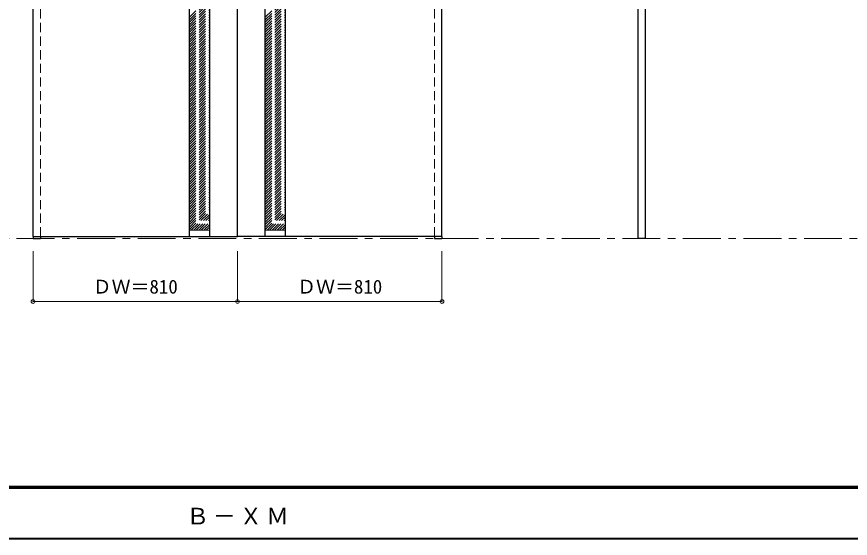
# Model space of a CAD drawing. Units: millimetres, scale not verified. Extents: x -6000 to 5700, y -4307 to 4260.
# Drawn here: x -3570 to -267, y -16 to 2052 of the extents above; entities that cross this region are included whole.
import ezdxf
from ezdxf.enums import TextEntityAlignment as Align

# ---------------------------------------------------------------- set-up
doc = ezdxf.new("R2010")
doc.units = ezdxf.units.MM
doc.header["$LTSCALE"] = 30
doc.header["$PDMODE"] = 32
doc.header["$PDSIZE"] = 15
doc.linetypes.add('CHAIN1', pattern=[8, 5, -1, 1, -1])
doc.linetypes.add('DASHED1', pattern=[1.8, 1.2, -0.6])
for name, color, linetype, lineweight in [('0-1_通り芯', 7, 'CHAIN1', 18), ('0-2_扉', 3, 'Continuous', 25), ('0-3_仕上げ', 3, 'Continuous', 25), ('0-4_枠', 3, 'Continuous', 25), ('0-A_文字', 7, 'Continuous', 18), ('0-B_寸法', 7, 'Continuous', 9), ('0-C_ハッチ', 4, 'DASHED1', 9), ('F-1_枠', 6, 'Continuous', 40)]:
    doc.layers.add(name, color=color, linetype=linetype, lineweight=lineweight)
doc.styles.add('ＭＳ ゴシック', font='')
doc.styles.get('ＭＳ ゴシック').set_extended_font_data('MS Gothic')

msp = doc.modelspace()

# ---------------------------------------------------------------- linework, layer by layer
at = {"layer": '0-1_通り芯'}
msp.add_line((-5490, 1173), (100, 1173), dxfattribs=at)
at = {"layer": '0-2_扉', "color": 4, "linetype": 'DASHED1', "lineweight": 9}
for p, q in [((-3505, 1181), (-3505, 3543)), ((-3475, 1181), (-3475, 3543)), ((-1915, 1181), (-1915, 3543)), ((-1885, 1181), (-1885, 3543)), ((-3475, 1181.5), (-3475, 3529.5)), ((-1915, 1181.5), (-1915, 3529.5))]:
    msp.add_line(p, q, dxfattribs=at)
at = {"layer": '0-2_扉'}
for p, q in [((-3505, 1181.5), (-3505, 3529.5)), ((-2695, 1181.5), (-2695, 3529.5)), ((-1885, 1181.5), (-1885, 3529.5)), ((-3505, 1181.5), (-2695, 1181.5)), ((-3505, 1181.5), (-3505, 1173)), ((-3505, 1173), (-3475, 1173)), ((-3475, 1181.5), (-3475, 1173)), ((-1885, 1181.5), (-2695, 1181.5)), ((-1915, 1181.5), (-1915, 1173)), ((-1915, 1173), (-1885, 1173)), ((-1885, 1181.5), (-1885, 1173))]:
    msp.add_line(p, q, dxfattribs=at)
at = {"layer": '0-3_仕上げ'}
for p, q in [((-2885, 1181.5), (-2885, 3529.5)), ((-2805, 1181.5), (-2805, 3529.5)), ((-2585, 1181.5), (-2585, 3529.5)), ((-2505, 1181.5), (-2505, 3529.5))]:
    msp.add_line(p, q, dxfattribs=at)
at = {"layer": '0-3_仕上げ', "color": 7, "lineweight": 18}
for p, q in [((-2885, 1205.5), (-2805, 1205.5)), ((-2585, 1205.5), (-2505, 1205.5))]:
    msp.add_line(p, q, dxfattribs=at)
at = {"layer": '0-4_枠'}
for p, q in [((-1108, 1173), (-1108, 3573)), ((-1078, 1173), (-1078, 3573)), ((-1078, 1173), (-1108, 1173))]:
    msp.add_line(p, q, dxfattribs=at)
at = {"layer": '0-B_寸法', "color": 4}
for p, q in [((-3505, 923), (-3505, 1123)), ((-2695, 923), (-2695, 1123)), ((-1885, 923), (-1885, 1123)), ((-3505, 923), (-1885, 923))]:
    msp.add_line(p, q, dxfattribs=at)
at = {"layer": '0-B_寸法'}
for p in [(-3505, 923), (-2695, 923), (-1885, 923)]:
    msp.add_point(p, dxfattribs=at)
at = {"layer": '0-C_ハッチ'}
for p, q in [((-2885, 2049.84), (-2805, 2129.84)), ((-2885, 2039.95), (-2805, 2119.95)), ((-2585, 2049.84), (-2505, 2129.84)), ((-2585, 2039.95), (-2505, 2119.95)), ((-2885, 2030.05), (-2805, 2110.05)), ((-2885, 2020.15), (-2805, 2100.15)), ((-2885, 2010.25), (-2805, 2090.25)), ((-2585, 2030.05), (-2505, 2110.05)), ((-2585, 2020.15), (-2505, 2100.15)), ((-2585, 2010.25), (-2505, 2090.25)), ((-2885, 2000.35), (-2805, 2080.35)), ((-2885, 1990.45), (-2805, 2070.45)), ((-2885, 1980.55), (-2805, 2060.55)), ((-2885, 1970.65), (-2805, 2050.65)), ((-2585, 2000.35), (-2505, 2080.35)), ((-2585, 1990.45), (-2505, 2070.45)), ((-2585, 1980.55), (-2505, 2060.55)), ((-2585, 1970.65), (-2505, 2050.65)), ((-2885, 1960.75), (-2805, 2040.75)), ((-2885, 1950.85), (-2805, 2030.85)), ((-2885, 1940.95), (-2805, 2020.95)), ((-2585, 1960.75), (-2505, 2040.75)), ((-2585, 1950.85), (-2505, 2030.85)), ((-2585, 1940.95), (-2505, 2020.95)), ((-2885, 1931.05), (-2805, 2011.05)), ((-2885, 1921.15), (-2805, 2001.15)), ((-2885, 1911.25), (-2805, 1991.25)), ((-2585, 1931.05), (-2505, 2011.05)), ((-2585, 1921.15), (-2505, 2001.15)), ((-2585, 1911.25), (-2505, 1991.25)), ((-2885, 1901.35), (-2805, 1981.35)), ((-2885, 1891.45), (-2805, 1971.45)), ((-2885, 1881.55), (-2805, 1961.55)), ((-2885, 1871.65), (-2805, 1951.65)), ((-2585, 1901.35), (-2505, 1981.35)), ((-2585, 1891.45), (-2505, 1971.45)), ((-2585, 1881.55), (-2505, 1961.55)), ((-2585, 1871.65), (-2505, 1951.65)), ((-2885, 1861.75), (-2805, 1941.75)), ((-2885, 1851.86), (-2805, 1931.86)), ((-2885, 1841.96), (-2805, 1921.96)), ((-2585, 1861.75), (-2505, 1941.75)), ((-2585, 1851.86), (-2505, 1931.86)), ((-2585, 1841.96), (-2505, 1921.96)), ((-2885, 1832.06), (-2805, 1912.06)), ((-2885, 1822.16), (-2805, 1902.16)), ((-2885, 1812.26), (-2805, 1892.26)), ((-2585, 1832.06), (-2505, 1912.06)), ((-2585, 1822.16), (-2505, 1902.16)), ((-2585, 1812.26), (-2505, 1892.26)), ((-2885, 1802.36), (-2805, 1882.36)), ((-2885, 1792.46), (-2805, 1872.46)), ((-2885, 1782.56), (-2805, 1862.56)), ((-2885, 1772.66), (-2805, 1852.66)), ((-2585, 1802.36), (-2505, 1882.36)), ((-2585, 1792.46), (-2505, 1872.46)), ((-2585, 1782.56), (-2505, 1862.56)), ((-2585, 1772.66), (-2505, 1852.66)), ((-2885, 1762.76), (-2805, 1842.76)), ((-2885, 1752.86), (-2805, 1832.86)), ((-2885, 1742.96), (-2805, 1822.96)), ((-2585, 1762.76), (-2505, 1842.76)), ((-2585, 1752.86), (-2505, 1832.86)), ((-2585, 1742.96), (-2505, 1822.96)), ((-2885, 1733.06), (-2805, 1813.06)), ((-2885, 1723.16), (-2805, 1803.16)), ((-2885, 1713.26), (-2805, 1793.26)), ((-2585, 1733.06), (-2505, 1813.06)), ((-2585, 1723.16), (-2505, 1803.16)), ((-2585, 1713.26), (-2505, 1793.26)), ((-2885, 1703.36), (-2805, 1783.36)), ((-2885, 1693.46), (-2805, 1773.46)), ((-2885, 1683.56), (-2805, 1763.56)), ((-2885, 1673.66), (-2805, 1753.66)), ((-2585, 1703.36), (-2505, 1783.36)), ((-2585, 1693.46), (-2505, 1773.46)), ((-2585, 1683.56), (-2505, 1763.56)), ((-2585, 1673.66), (-2505, 1753.66)), ((-2885, 1663.76), (-2805, 1743.76)), ((-2885, 1653.87), (-2805, 1733.87)), ((-2885, 1643.97), (-2805, 1723.97)), ((-2585, 1663.76), (-2505, 1743.76)), ((-2585, 1653.87), (-2505, 1733.87)), ((-2585, 1643.97), (-2505, 1723.97)), ((-2885, 1634.07), (-2805, 1714.07)), ((-2885, 1624.17), (-2805, 1704.17)), ((-2885, 1614.27), (-2805, 1694.27)), ((-2585, 1634.07), (-2505, 1714.07)), ((-2585, 1624.17), (-2505, 1704.17)), ((-2585, 1614.27), (-2505, 1694.27)), ((-2885, 1604.37), (-2805, 1684.37)), ((-2885, 1594.47), (-2805, 1674.47)), ((-2885, 1584.57), (-2805, 1664.57)), ((-2885, 1574.67), (-2805, 1654.67)), ((-2585, 1604.37), (-2505, 1684.37)), ((-2585, 1594.47), (-2505, 1674.47)), ((-2585, 1584.57), (-2505, 1664.57)), ((-2585, 1574.67), (-2505, 1654.67)), ((-2885, 1564.77), (-2805, 1644.77)), ((-2885, 1554.87), (-2805, 1634.87)), ((-2885, 1544.97), (-2805, 1624.97)), ((-2585, 1564.77), (-2505, 1644.77)), ((-2585, 1554.87), (-2505, 1634.87)), ((-2585, 1544.97), (-2505, 1624.97)), ((-2885, 1535.07), (-2805, 1615.07)), ((-2885, 1525.17), (-2805, 1605.17)), ((-2885, 1515.27), (-2805, 1595.27)), ((-2885, 1505.37), (-2805, 1585.37)), ((-2585, 1535.07), (-2505, 1615.07)), ((-2585, 1525.17), (-2505, 1605.17)), ((-2585, 1515.27), (-2505, 1595.27)), ((-2585, 1505.37), (-2505, 1585.37)), ((-2885, 1495.47), (-2805, 1575.47)), ((-2885, 1485.57), (-2805, 1565.57)), ((-2885, 1475.67), (-2805, 1555.67)), ((-2585, 1495.47), (-2505, 1575.47)), ((-2585, 1485.57), (-2505, 1565.57)), ((-2585, 1475.67), (-2505, 1555.67)), ((-2885, 1465.77), (-2805, 1545.77)), ((-2885, 1455.88), (-2805, 1535.88)), ((-2885, 1445.98), (-2805, 1525.98)), ((-2585, 1465.77), (-2505, 1545.77)), ((-2585, 1455.88), (-2505, 1535.88)), ((-2585, 1445.98), (-2505, 1525.98)), ((-2885, 1436.08), (-2805, 1516.08)), ((-2885, 1426.18), (-2805, 1506.18)), ((-2885, 1416.28), (-2805, 1496.28)), ((-2885, 1406.38), (-2805, 1486.38)), ((-2585, 1436.08), (-2505, 1516.08)), ((-2585, 1426.18), (-2505, 1506.18)), ((-2585, 1416.28), (-2505, 1496.28)), ((-2585, 1406.38), (-2505, 1486.38)), ((-2885, 1396.48), (-2805, 1476.48)), ((-2885, 1386.58), (-2805, 1466.58)), ((-2885, 1376.68), (-2805, 1456.68)), ((-2585, 1396.48), (-2505, 1476.48)), ((-2585, 1386.58), (-2505, 1466.58)), ((-2585, 1376.68), (-2505, 1456.68)), ((-2885, 1366.78), (-2805, 1446.78)), ((-2885, 1356.88), (-2805, 1436.88)), ((-2885, 1346.98), (-2805, 1426.98)), ((-2585, 1366.78), (-2505, 1446.78)), ((-2585, 1356.88), (-2505, 1436.88)), ((-2585, 1346.98), (-2505, 1426.98)), ((-2885, 1337.08), (-2805, 1417.08)), ((-2885, 1327.18), (-2805, 1407.18)), ((-2885, 1317.28), (-2805, 1397.28)), ((-2885, 1307.38), (-2805, 1387.38)), ((-2585, 1337.08), (-2505, 1417.08)), ((-2585, 1327.18), (-2505, 1407.18)), ((-2585, 1317.28), (-2505, 1397.28)), ((-2585, 1307.38), (-2505, 1387.38)), ((-2885, 1297.48), (-2805, 1377.48)), ((-2885, 1287.58), (-2805, 1367.58)), ((-2885, 1277.68), (-2805, 1357.68)), ((-2585, 1297.48), (-2505, 1377.48)), ((-2585, 1287.58), (-2505, 1367.58)), ((-2585, 1277.68), (-2505, 1357.68)), ((-2885, 1267.78), (-2805, 1347.78)), ((-2885, 1257.89), (-2805, 1337.89)), ((-2885, 1247.99), (-2805, 1327.99)), ((-2585, 1267.78), (-2505, 1347.78)), ((-2585, 1257.89), (-2505, 1337.89)), ((-2585, 1247.99), (-2505, 1327.99)), ((-2885, 1238.09), (-2805, 1318.09)), ((-2885, 1228.19), (-2805, 1308.19)), ((-2885, 1218.29), (-2805, 1298.29)), ((-2885, 1208.39), (-2805, 1288.39)), ((-2585, 1238.09), (-2505, 1318.09)), ((-2585, 1228.19), (-2505, 1308.19)), ((-2585, 1218.29), (-2505, 1298.29)), ((-2585, 1208.39), (-2505, 1288.39)), ((-2877.99, 1205.5), (-2805, 1278.49)), ((-2868.09, 1205.5), (-2805, 1268.59)), ((-2858.19, 1205.5), (-2805, 1258.69)), ((-2577.99, 1205.5), (-2505, 1278.49)), ((-2568.09, 1205.5), (-2505, 1268.59)), ((-2558.19, 1205.5), (-2505, 1258.69)), ((-2848.29, 1205.5), (-2805, 1248.79)), ((-2838.39, 1205.5), (-2805, 1238.89)), ((-2828.49, 1205.5), (-2805, 1228.99)), ((-2548.29, 1205.5), (-2505, 1248.79)), ((-2538.39, 1205.5), (-2505, 1238.89)), ((-2528.49, 1205.5), (-2505, 1228.99)), ((-2818.59, 1205.5), (-2805, 1219.09)), ((-2808.69, 1205.5), (-2805, 1209.19)), ((-2518.59, 1205.5), (-2505, 1219.09)), ((-2508.69, 1205.5), (-2505, 1209.19))]:
    msp.add_line(p, q, dxfattribs=at)
at = {"layer": 'F-1_枠'}
for p, q in [((-6000, 190.5), (5700, 190.5)), ((-6000, 187.5), (5700, 187.5)), ((-6000, 184.5), (5700, 184.5)), ((-6000, -15.5), (5700, -15.5))]:
    msp.add_line(p, q, dxfattribs=at)

# ---------------------------------------------------------------- texts
at = {"layer": '0-A_文字', "insert": (-2897.5, 39.5), "char_height": 65.98, "attachment_point": 7, "style": 'ＭＳ ゴシック'}
msp.add_mtext('\\T1.17;Ｂ－ＸＭ', dxfattribs=at)
at = {"layer": '0-B_寸法', "style": 'ＭＳ ゴシック'}
for p in [(-3268.75, 938), (-2458.75, 938)]:
    msp.add_text('ＤＷ＝810', height=54.99, dxfattribs=at).set_placement(p, align=Align.BOTTOM_LEFT)

doc.saveas('drawing.dxf')
